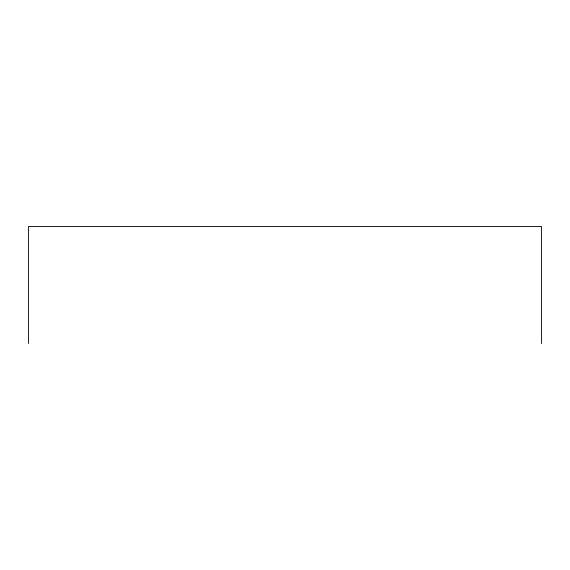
<?xml version="1.0" encoding="UTF-8"?>
<svg xmlns="http://www.w3.org/2000/svg" width="570" height="570" viewBox="0 0 570 570"><rect width="100%" height="100%" fill="white"/><g stroke="black" fill="none" stroke-linecap="round" stroke-linejoin="round"><path stroke-width="0.85" d="M541.5 343.539L541.5 226.461L28.5 226.461L28.5 343.539"/></g></svg>
